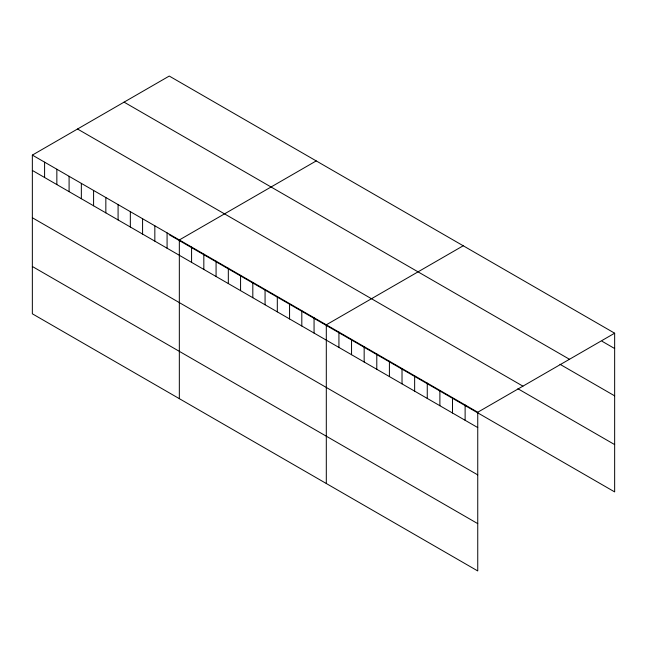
<?xml version="1.0" encoding="UTF-8"?>
<svg xmlns="http://www.w3.org/2000/svg" width="647" height="647" viewBox="0 0 647 647"><rect width="100%" height="100%" fill="white"/><g stroke="black" fill="none" stroke-linecap="round" stroke-linejoin="round"><path stroke-width="0.97" d="M32.35 155.094L477.745 412.244L477.745 570.945L32.35 313.803L32.35 155.094L169.255 76.055L614.65 333.197L614.65 491.906L169.255 234.756M316.237 160.909L179.332 239.956L179.332 398.657M463.22 245.771L326.306 324.81L326.306 483.519M477.745 412.244L614.65 333.197M602.034 341.252L614.65 348.539M124.078 102.137L569.473 359.279M559.962 364.277L614.65 395.851M77.527 129.012L522.922 386.154M517.899 388.734L614.65 444.594M32.35 170.436L477.745 427.578M32.35 217.748L477.745 474.89M32.35 266.491L477.745 523.633M465.12 404.957L465.12 420.291M452.504 397.67L452.504 413.012M439.887 390.384L439.887 405.726M427.263 383.097L427.263 398.439M414.646 375.81L414.646 391.152M402.022 368.523L402.022 383.865M389.405 361.244L389.405 376.578M376.789 353.958L376.789 369.291M364.164 346.671L364.164 362.005M351.547 339.384L351.547 354.726M338.931 332.097L338.931 347.439M314.062 317.742L314.062 333.076M301.809 310.665L301.809 326.007M289.565 303.597L289.565 318.939M277.312 296.528L277.312 311.862M265.068 289.452L265.068 304.794M252.815 282.383L252.815 297.725M240.571 275.315L240.571 290.649M228.326 268.238L228.326 283.58M216.074 261.17L216.074 276.512M203.829 254.093L203.829 269.435M191.577 247.025L191.577 262.367M167.08 232.88L167.08 248.222M154.835 225.811L154.835 241.153M142.583 218.743L142.583 234.077M130.338 211.666L130.338 227.008M118.086 204.598L118.086 219.94M105.841 197.529L105.841 212.863M93.589 190.453L93.589 205.795M81.344 183.384L81.344 198.718M69.092 176.308L69.092 191.649M56.847 169.239L56.847 184.581M44.594 162.171L44.594 177.504"/></g></svg>
